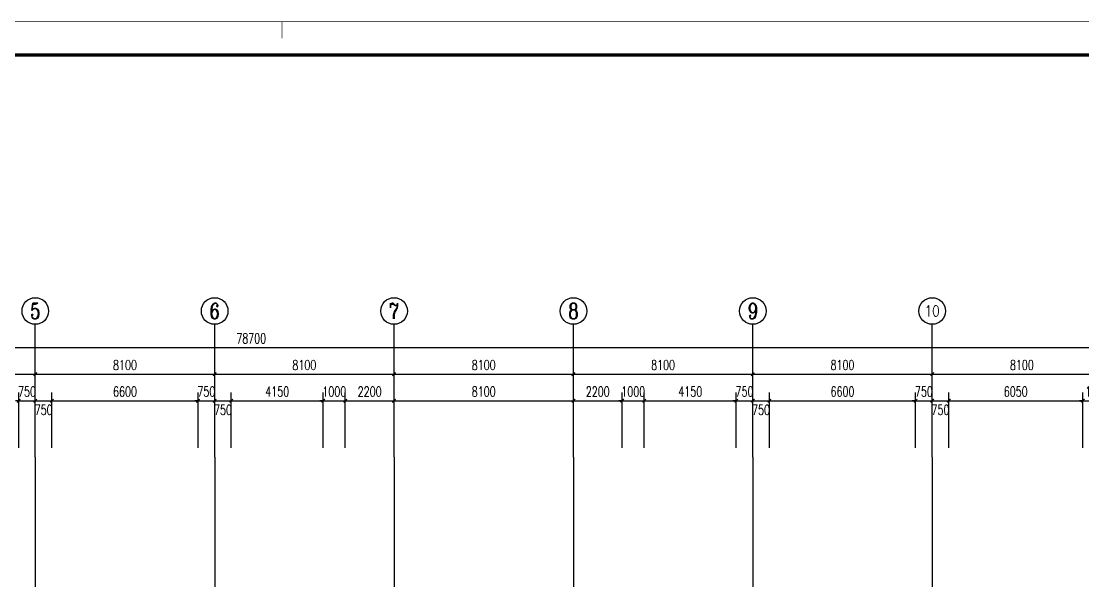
# Model space of a CAD drawing. Extents: x 1738711 to 2346805, y 1189731 to 2516152.
# Drawn here: x 1950257 to 1998192, y 1715674 to 1740928 of the extents above; entities that cross this region are included whole.
import ezdxf
from ezdxf.enums import TextEntityAlignment as Align

# ---------------------------------------------------------------- set-up
doc = ezdxf.new("R2010")
doc.units = 0
doc.header["$LTSCALE"] = 1000
doc.header["$MEASUREMENT"] = 0
for name, color, linetype in [('AXIS', 3, 'Continuous'), ('AXIS_TEXT', 7, 'Continuous'), ('DOTE', 1, 'Continuous'), ('PUB_DIM', 3, 'Continuous'), ('TK', 4, 'Continuous')]:
    doc.layers.add(name, color=color, linetype=linetype)
doc.styles.add('_TCH_AXIS', font='COMPLEX', dxfattribs={"bigfont": 'GBCBIG'})
doc.styles.add('_TCH_DIM_T3', font='SIMPLEX', dxfattribs={"width": 0.705882, "bigfont": 'GBCBIG'})
doc.styles.add('COMPLEX', font='COMPLEX')
doc.styles.add('宋体', font='SIMSUN.TTF', dxfattribs={"width": 0.75})
doc.dimstyles.new('_TCH_ARCH&&150', dxfattribs={"dimtxt": 446.25, "dimasz": 150, "dimexe": 375, "dimexo": 450, "dimgap": 189.375, "dimtad": 1, "dimdec": 0, "dimzin": 0, "dimdsep": 46, "dimtxsty": '_TCH_DIM_T3', "dimblk": 'ARCHTICK', "dimcen": 0.09, "dimclrt": 7, "dimazin": 2, "dimtfac": 1, "dimtdec": 0, "dimtix": 1, "dimtmove": 2, "dimatfit": 3, "dimfxl": 1, "dimtolj": 1, "dimtzin": 0, "dimarcsym": 0})

# ---------------------------------------------------------------- blocks, each defined once
blk = doc.blocks.new('hjashrtahreahe')
at = {"const_width": 25}
blk.add_lwpolyline([(42800, 59400), (42800, 58900)], dxfattribs=at)
at = {"layer": 'TK', "color": 7, "const_width": 25}
blk.add_lwpolyline([(0, 59400), (84100, 59400), (84100, 0), (0, 0)], close=True, dxfattribs=at)
at = {"layer": 'TK', "color": 3, "const_width": 100}
blk.add_lwpolyline([(2500, 1000), (2500, 58400), (83100, 58400), (83100, 1000)], close=True, dxfattribs=at)
at = {"layer": 'TK', "style": '宋体', "width": 0.75}
for tag, height, p in [('项目负责人', 350, (6003, 57089)), ('专业负责人', 350, (6003, 56224)), ('设计人', 350, (6003, 55419)), ('版号1', 250, (77304, 22193)), ('时间1', 250, (82405, 22193)), ('版号2', 250, (77304, 21593)), ('时间2', 250, (82405, 21593)), ('版号3', 250, (77304, 20993)), ('时间3', 250, (82405, 20993)), ('建筑会签', 0.0001, (78978, 2403)), ('电气会签', 0.0001, (82128, 2403)), ('结构会签', 0.0001, (78978, 1803)), ('暖通会签', 0.0001, (82128, 1803)), ('给排水会签', 0.0001, (78978, 1250)), ('智能化会签', 0.0001, (82128, 1250))]:
    blk.add_attdef(tag, text='', height=height, dxfattribs=at).set_placement(p, align=Align.CENTER)
for tag, p in [('合作设计单位', (80816, 48986)), ('版号说明1', (79854, 22318)), ('版号说明2', (79854, 21718)), ('版号说明3', (79854, 21118)), ('浙江绿储科技有限公司', (80545, 16036)), ('百兆瓦级集中式熔盐储能关键', (80545, 14953)), ('设备研发及制造基地项目', (80545, 14603)), ('1#研发楼', (80545, 13636)), ('图名', (80545, 12436)), ('工程编号', (78978, 11461)), ('子项编号', (82128, 11461)), ('建筑', (78978, 10711)), ('图号', (82128, 10711)), ('施工图', (78978, 9961)), ('2023.03', (82128, 9961)), ('审定', (79353, 8461)), ('审核', (79353, 7711)), ('工程负责', (79353, 6961)), ('专业负责', (79353, 6211)), ('设计', (79353, 5461)), ('制图', (79353, 4711)), ('校对', (79353, 3961))]:
    blk.add_attdef(tag, text='', height=250, dxfattribs=at).set_placement(p, align=Align.MIDDLE_CENTER)
blk = doc.blocks.new('_ArchTick')
at = {"color": 0, "linetype": 'ByBlock', "const_width": 0.4}
blk.add_lwpolyline([(-0.5, -0.5), (0.5, 0.5)], dxfattribs=at)
blk = doc.blocks.new('*D2836')
at = {"layer": 'Defpoints', "color": 0, "transparency": 16777216}
for p in [(1950892, 1723799), (1950142, 1721221), (1950892, 1721221)]:
    blk.add_point(p, dxfattribs=at)
at = {"layer": 'PUB_DIM', "color": 0, "lineweight": -2, "transparency": 16777216}
for p, q in [((1950142, 1723799), (1949992, 1723799)), ((1950142, 1721671), (1950142, 1724174)), ((1950142, 1723799), (1950892, 1723799)), ((1950892, 1721671), (1950892, 1724174)), ((1950892, 1723799), (1951042, 1723799))]:
    blk.add_line(p, q, dxfattribs=at)
at = {"layer": 'PUB_DIM', "color": 0, "lineweight": -2, "transparency": 16777216, "xscale": 150, "yscale": 150, "zscale": 150}
blk.add_blockref('_ArchTick', (1950142, 1723799), dxfattribs=at)
at = {"layer": 'PUB_DIM', "color": 0, "lineweight": -2, "transparency": 16777216, "xscale": 150, "yscale": 150, "zscale": 150, "rotation": 180}
blk.add_blockref('_ArchTick', (1950892, 1723799), dxfattribs=at)
at = {"layer": 'PUB_DIM', "color": 7, "transparency": 16777216, "insert": (1950517, 1724212), "char_height": 446.2, "attachment_point": 5, "style": '_TCH_DIM_T3'}
blk.add_mtext('\\A1;750', dxfattribs=at)
blk = doc.blocks.new('*D2837')
at = {"layer": 'Defpoints', "color": 0, "transparency": 16777216}
for p in [(1951642, 1723799), (1950892, 1721221), (1951642, 1721221)]:
    blk.add_point(p, dxfattribs=at)
at = {"layer": 'PUB_DIM', "color": 0, "lineweight": -2, "transparency": 16777216}
for p, q in [((1950892, 1721671), (1950892, 1724174)), ((1950892, 1723799), (1951642, 1723799)), ((1951642, 1721671), (1951642, 1724174))]:
    blk.add_line(p, q, dxfattribs=at)
at = {"layer": 'PUB_DIM', "color": 0, "lineweight": -2, "transparency": 16777216, "xscale": 150, "yscale": 150, "zscale": 150, "rotation": 180}
blk.add_blockref('_ArchTick', (1950892, 1723799), dxfattribs=at)
at = {"layer": 'PUB_DIM', "color": 0, "lineweight": -2, "transparency": 16777216, "xscale": 150, "yscale": 150, "zscale": 150}
blk.add_blockref('_ArchTick', (1951642, 1723799), dxfattribs=at)
at = {"layer": 'PUB_DIM', "color": 7, "transparency": 16777216, "insert": (1951267, 1723387), "char_height": 446.2, "attachment_point": 5, "style": '_TCH_DIM_T3'}
blk.add_mtext('\\A1;750', dxfattribs=at)
blk = doc.blocks.new('*D2838')
at = {"layer": 'Defpoints', "color": 0, "transparency": 16777216}
for p in [(1958242, 1723799), (1951642, 1721221), (1958242, 1721221)]:
    blk.add_point(p, dxfattribs=at)
at = {"layer": 'PUB_DIM', "color": 0, "lineweight": -2, "transparency": 16777216}
for p, q in [((1951642, 1721671), (1951642, 1724174)), ((1951642, 1723799), (1958242, 1723799)), ((1958242, 1721671), (1958242, 1724174))]:
    blk.add_line(p, q, dxfattribs=at)
at = {"layer": 'PUB_DIM', "color": 0, "lineweight": -2, "transparency": 16777216, "xscale": 150, "yscale": 150, "zscale": 150, "rotation": 180}
blk.add_blockref('_ArchTick', (1951642, 1723799), dxfattribs=at)
at = {"layer": 'PUB_DIM', "color": 0, "lineweight": -2, "transparency": 16777216, "xscale": 150, "yscale": 150, "zscale": 150}
blk.add_blockref('_ArchTick', (1958242, 1723799), dxfattribs=at)
at = {"layer": 'PUB_DIM', "color": 7, "transparency": 16777216, "insert": (1954942, 1724212), "char_height": 446.2, "attachment_point": 5, "style": '_TCH_DIM_T3'}
blk.add_mtext('\\A1;6600', dxfattribs=at)
blk = doc.blocks.new('*D2839')
at = {"layer": 'Defpoints', "color": 0, "transparency": 16777216}
for p in [(1958992, 1723799), (1958242, 1721221), (1958992, 1721221)]:
    blk.add_point(p, dxfattribs=at)
at = {"layer": 'PUB_DIM', "color": 0, "lineweight": -2, "transparency": 16777216}
for p, q in [((1958242, 1723799), (1958092, 1723799)), ((1958242, 1721671), (1958242, 1724174)), ((1958242, 1723799), (1958992, 1723799)), ((1958992, 1721671), (1958992, 1724174)), ((1958992, 1723799), (1959142, 1723799))]:
    blk.add_line(p, q, dxfattribs=at)
at = {"layer": 'PUB_DIM', "color": 0, "lineweight": -2, "transparency": 16777216, "xscale": 150, "yscale": 150, "zscale": 150}
blk.add_blockref('_ArchTick', (1958242, 1723799), dxfattribs=at)
at = {"layer": 'PUB_DIM', "color": 0, "lineweight": -2, "transparency": 16777216, "xscale": 150, "yscale": 150, "zscale": 150, "rotation": 180}
blk.add_blockref('_ArchTick', (1958992, 1723799), dxfattribs=at)
at = {"layer": 'PUB_DIM', "color": 7, "transparency": 16777216, "insert": (1958617, 1724212), "char_height": 446.2, "attachment_point": 5, "style": '_TCH_DIM_T3'}
blk.add_mtext('\\A1;750', dxfattribs=at)
blk = doc.blocks.new('*D2840')
at = {"layer": 'Defpoints', "color": 0, "transparency": 16777216}
for p in [(1959742, 1723799), (1958992, 1721221), (1959742, 1721221)]:
    blk.add_point(p, dxfattribs=at)
at = {"layer": 'PUB_DIM', "color": 0, "lineweight": -2, "transparency": 16777216}
for p, q in [((1958992, 1721671), (1958992, 1724174)), ((1958992, 1723799), (1959742, 1723799)), ((1959742, 1721671), (1959742, 1724174))]:
    blk.add_line(p, q, dxfattribs=at)
at = {"layer": 'PUB_DIM', "color": 0, "lineweight": -2, "transparency": 16777216, "xscale": 150, "yscale": 150, "zscale": 150, "rotation": 180}
blk.add_blockref('_ArchTick', (1958992, 1723799), dxfattribs=at)
at = {"layer": 'PUB_DIM', "color": 0, "lineweight": -2, "transparency": 16777216, "xscale": 150, "yscale": 150, "zscale": 150}
blk.add_blockref('_ArchTick', (1959742, 1723799), dxfattribs=at)
at = {"layer": 'PUB_DIM', "color": 7, "transparency": 16777216, "insert": (1959367, 1723387), "char_height": 446.2, "attachment_point": 5, "style": '_TCH_DIM_T3'}
blk.add_mtext('\\A1;750', dxfattribs=at)
blk = doc.blocks.new('*D2841')
at = {"layer": 'Defpoints', "color": 0, "transparency": 16777216}
for p in [(1963892, 1723799), (1959742, 1721221), (1963892, 1721221)]:
    blk.add_point(p, dxfattribs=at)
at = {"layer": 'PUB_DIM', "color": 0, "lineweight": -2, "transparency": 16777216}
for p, q in [((1959742, 1721671), (1959742, 1724174)), ((1959742, 1723799), (1963892, 1723799)), ((1963892, 1721671), (1963892, 1724174))]:
    blk.add_line(p, q, dxfattribs=at)
at = {"layer": 'PUB_DIM', "color": 0, "lineweight": -2, "transparency": 16777216, "xscale": 150, "yscale": 150, "zscale": 150, "rotation": 180}
blk.add_blockref('_ArchTick', (1959742, 1723799), dxfattribs=at)
at = {"layer": 'PUB_DIM', "color": 0, "lineweight": -2, "transparency": 16777216, "xscale": 150, "yscale": 150, "zscale": 150}
blk.add_blockref('_ArchTick', (1963892, 1723799), dxfattribs=at)
at = {"layer": 'PUB_DIM', "color": 7, "transparency": 16777216, "insert": (1961817, 1724212), "char_height": 446.2, "attachment_point": 5, "style": '_TCH_DIM_T3'}
blk.add_mtext('\\A1;4150', dxfattribs=at)
blk = doc.blocks.new('*D2842')
at = {"layer": 'Defpoints', "color": 0, "transparency": 16777216}
for p in [(1964892, 1723799), (1963892, 1721221), (1964892, 1721221)]:
    blk.add_point(p, dxfattribs=at)
at = {"layer": 'PUB_DIM', "color": 0, "lineweight": -2, "transparency": 16777216}
for p, q in [((1963892, 1723799), (1963742, 1723799)), ((1963892, 1721671), (1963892, 1724174)), ((1963892, 1723799), (1964892, 1723799)), ((1964892, 1721671), (1964892, 1724174)), ((1964892, 1723799), (1965042, 1723799))]:
    blk.add_line(p, q, dxfattribs=at)
at = {"layer": 'PUB_DIM', "color": 0, "lineweight": -2, "transparency": 16777216, "xscale": 150, "yscale": 150, "zscale": 150}
blk.add_blockref('_ArchTick', (1963892, 1723799), dxfattribs=at)
at = {"layer": 'PUB_DIM', "color": 0, "lineweight": -2, "transparency": 16777216, "xscale": 150, "yscale": 150, "zscale": 150, "rotation": 180}
blk.add_blockref('_ArchTick', (1964892, 1723799), dxfattribs=at)
at = {"layer": 'PUB_DIM', "color": 7, "transparency": 16777216, "insert": (1964392, 1724212), "char_height": 446.2, "attachment_point": 5, "style": '_TCH_DIM_T3'}
blk.add_mtext('\\A1;1000', dxfattribs=at)
blk = doc.blocks.new('*D2843')
at = {"layer": 'Defpoints', "color": 0, "transparency": 16777216}
for p in [(1967092, 1723799), (1964892, 1721221), (1967092, 1721221)]:
    blk.add_point(p, dxfattribs=at)
at = {"layer": 'PUB_DIM', "color": 0, "lineweight": -2, "transparency": 16777216}
for p, q in [((1964892, 1721671), (1964892, 1724174)), ((1964892, 1723799), (1967092, 1723799)), ((1967092, 1721671), (1967092, 1724174))]:
    blk.add_line(p, q, dxfattribs=at)
at = {"layer": 'PUB_DIM', "color": 0, "lineweight": -2, "transparency": 16777216, "xscale": 150, "yscale": 150, "zscale": 150, "rotation": 180}
blk.add_blockref('_ArchTick', (1964892, 1723799), dxfattribs=at)
at = {"layer": 'PUB_DIM', "color": 0, "lineweight": -2, "transparency": 16777216, "xscale": 150, "yscale": 150, "zscale": 150}
blk.add_blockref('_ArchTick', (1967092, 1723799), dxfattribs=at)
at = {"layer": 'PUB_DIM', "color": 7, "transparency": 16777216, "insert": (1965992, 1724212), "char_height": 446.2, "attachment_point": 5, "style": '_TCH_DIM_T3'}
blk.add_mtext('\\A1;2200', dxfattribs=at)
blk = doc.blocks.new('*D2844')
at = {"layer": 'Defpoints', "color": 0, "transparency": 16777216}
for p in [(1975192, 1723799), (1967092, 1721221), (1975192, 1721221)]:
    blk.add_point(p, dxfattribs=at)
at = {"layer": 'PUB_DIM', "color": 0, "lineweight": -2, "transparency": 16777216}
for p, q in [((1967092, 1721671), (1967092, 1724174)), ((1967092, 1723799), (1975192, 1723799)), ((1975192, 1721671), (1975192, 1724174))]:
    blk.add_line(p, q, dxfattribs=at)
at = {"layer": 'PUB_DIM', "color": 0, "lineweight": -2, "transparency": 16777216, "xscale": 150, "yscale": 150, "zscale": 150, "rotation": 180}
blk.add_blockref('_ArchTick', (1967092, 1723799), dxfattribs=at)
at = {"layer": 'PUB_DIM', "color": 0, "lineweight": -2, "transparency": 16777216, "xscale": 150, "yscale": 150, "zscale": 150}
blk.add_blockref('_ArchTick', (1975192, 1723799), dxfattribs=at)
at = {"layer": 'PUB_DIM', "color": 7, "transparency": 16777216, "insert": (1971142, 1724212), "char_height": 446.2, "attachment_point": 5, "style": '_TCH_DIM_T3'}
blk.add_mtext('\\A1;8100', dxfattribs=at)
blk = doc.blocks.new('*D2845')
at = {"layer": 'Defpoints', "color": 0, "transparency": 16777216}
for p in [(1977392, 1723799), (1975192, 1721221), (1977392, 1721221)]:
    blk.add_point(p, dxfattribs=at)
at = {"layer": 'PUB_DIM', "color": 0, "lineweight": -2, "transparency": 16777216}
for p, q in [((1975192, 1721671), (1975192, 1724174)), ((1975192, 1723799), (1977392, 1723799)), ((1977392, 1721671), (1977392, 1724174))]:
    blk.add_line(p, q, dxfattribs=at)
at = {"layer": 'PUB_DIM', "color": 0, "lineweight": -2, "transparency": 16777216, "xscale": 150, "yscale": 150, "zscale": 150, "rotation": 180}
blk.add_blockref('_ArchTick', (1975192, 1723799), dxfattribs=at)
at = {"layer": 'PUB_DIM', "color": 0, "lineweight": -2, "transparency": 16777216, "xscale": 150, "yscale": 150, "zscale": 150}
blk.add_blockref('_ArchTick', (1977392, 1723799), dxfattribs=at)
at = {"layer": 'PUB_DIM', "color": 7, "transparency": 16777216, "insert": (1976292, 1724212), "char_height": 446.2, "attachment_point": 5, "style": '_TCH_DIM_T3'}
blk.add_mtext('\\A1;2200', dxfattribs=at)
blk = doc.blocks.new('*D2846')
at = {"layer": 'Defpoints', "color": 0, "transparency": 16777216}
for p in [(1978392, 1723799), (1977392, 1721221), (1978392, 1721221)]:
    blk.add_point(p, dxfattribs=at)
at = {"layer": 'PUB_DIM', "color": 0, "lineweight": -2, "transparency": 16777216}
for p, q in [((1977392, 1723799), (1977242, 1723799)), ((1977392, 1721671), (1977392, 1724174)), ((1977392, 1723799), (1978392, 1723799)), ((1978392, 1721671), (1978392, 1724174)), ((1978392, 1723799), (1978542, 1723799))]:
    blk.add_line(p, q, dxfattribs=at)
at = {"layer": 'PUB_DIM', "color": 0, "lineweight": -2, "transparency": 16777216, "xscale": 150, "yscale": 150, "zscale": 150}
blk.add_blockref('_ArchTick', (1977392, 1723799), dxfattribs=at)
at = {"layer": 'PUB_DIM', "color": 0, "lineweight": -2, "transparency": 16777216, "xscale": 150, "yscale": 150, "zscale": 150, "rotation": 180}
blk.add_blockref('_ArchTick', (1978392, 1723799), dxfattribs=at)
at = {"layer": 'PUB_DIM', "color": 7, "transparency": 16777216, "insert": (1977892, 1724212), "char_height": 446.2, "attachment_point": 5, "style": '_TCH_DIM_T3'}
blk.add_mtext('\\A1;1000', dxfattribs=at)
blk = doc.blocks.new('*D2847')
at = {"layer": 'Defpoints', "color": 0, "transparency": 16777216}
for p in [(1982542, 1723799), (1978392, 1721221), (1982542, 1721221)]:
    blk.add_point(p, dxfattribs=at)
at = {"layer": 'PUB_DIM', "color": 0, "lineweight": -2, "transparency": 16777216}
for p, q in [((1978392, 1721671), (1978392, 1724174)), ((1978392, 1723799), (1982542, 1723799)), ((1982542, 1721671), (1982542, 1724174))]:
    blk.add_line(p, q, dxfattribs=at)
at = {"layer": 'PUB_DIM', "color": 0, "lineweight": -2, "transparency": 16777216, "xscale": 150, "yscale": 150, "zscale": 150, "rotation": 180}
blk.add_blockref('_ArchTick', (1978392, 1723799), dxfattribs=at)
at = {"layer": 'PUB_DIM', "color": 0, "lineweight": -2, "transparency": 16777216, "xscale": 150, "yscale": 150, "zscale": 150}
blk.add_blockref('_ArchTick', (1982542, 1723799), dxfattribs=at)
at = {"layer": 'PUB_DIM', "color": 7, "transparency": 16777216, "insert": (1980467, 1724212), "char_height": 446.2, "attachment_point": 5, "style": '_TCH_DIM_T3'}
blk.add_mtext('\\A1;4150', dxfattribs=at)
blk = doc.blocks.new('*D2848')
at = {"layer": 'Defpoints', "color": 0, "transparency": 16777216}
for p in [(1983292, 1723799), (1982542, 1721221), (1983292, 1721221)]:
    blk.add_point(p, dxfattribs=at)
at = {"layer": 'PUB_DIM', "color": 0, "lineweight": -2, "transparency": 16777216}
for p, q in [((1982542, 1723799), (1982392, 1723799)), ((1982542, 1721671), (1982542, 1724174)), ((1982542, 1723799), (1983292, 1723799)), ((1983292, 1721671), (1983292, 1724174)), ((1983292, 1723799), (1983442, 1723799))]:
    blk.add_line(p, q, dxfattribs=at)
at = {"layer": 'PUB_DIM', "color": 0, "lineweight": -2, "transparency": 16777216, "xscale": 150, "yscale": 150, "zscale": 150}
blk.add_blockref('_ArchTick', (1982542, 1723799), dxfattribs=at)
at = {"layer": 'PUB_DIM', "color": 0, "lineweight": -2, "transparency": 16777216, "xscale": 150, "yscale": 150, "zscale": 150, "rotation": 180}
blk.add_blockref('_ArchTick', (1983292, 1723799), dxfattribs=at)
at = {"layer": 'PUB_DIM', "color": 7, "transparency": 16777216, "insert": (1982917, 1724212), "char_height": 446.2, "attachment_point": 5, "style": '_TCH_DIM_T3'}
blk.add_mtext('\\A1;750', dxfattribs=at)
blk = doc.blocks.new('*D2849')
at = {"layer": 'Defpoints', "color": 0, "transparency": 16777216}
for p in [(1984042, 1723799), (1983292, 1721221), (1984042, 1721221)]:
    blk.add_point(p, dxfattribs=at)
at = {"layer": 'PUB_DIM', "color": 0, "lineweight": -2, "transparency": 16777216}
for p, q in [((1983292, 1721671), (1983292, 1724174)), ((1983292, 1723799), (1984042, 1723799)), ((1984042, 1721671), (1984042, 1724174))]:
    blk.add_line(p, q, dxfattribs=at)
at = {"layer": 'PUB_DIM', "color": 0, "lineweight": -2, "transparency": 16777216, "xscale": 150, "yscale": 150, "zscale": 150, "rotation": 180}
blk.add_blockref('_ArchTick', (1983292, 1723799), dxfattribs=at)
at = {"layer": 'PUB_DIM', "color": 0, "lineweight": -2, "transparency": 16777216, "xscale": 150, "yscale": 150, "zscale": 150}
blk.add_blockref('_ArchTick', (1984042, 1723799), dxfattribs=at)
at = {"layer": 'PUB_DIM', "color": 7, "transparency": 16777216, "insert": (1983667, 1723387), "char_height": 446.2, "attachment_point": 5, "style": '_TCH_DIM_T3'}
blk.add_mtext('\\A1;750', dxfattribs=at)
blk = doc.blocks.new('*D2850')
at = {"layer": 'Defpoints', "color": 0, "transparency": 16777216}
for p in [(1990642, 1723799), (1984042, 1721221), (1990642, 1721221)]:
    blk.add_point(p, dxfattribs=at)
at = {"layer": 'PUB_DIM', "color": 0, "lineweight": -2, "transparency": 16777216}
for p, q in [((1984042, 1721671), (1984042, 1724174)), ((1984042, 1723799), (1990642, 1723799)), ((1990642, 1721671), (1990642, 1724174))]:
    blk.add_line(p, q, dxfattribs=at)
at = {"layer": 'PUB_DIM', "color": 0, "lineweight": -2, "transparency": 16777216, "xscale": 150, "yscale": 150, "zscale": 150, "rotation": 180}
blk.add_blockref('_ArchTick', (1984042, 1723799), dxfattribs=at)
at = {"layer": 'PUB_DIM', "color": 0, "lineweight": -2, "transparency": 16777216, "xscale": 150, "yscale": 150, "zscale": 150}
blk.add_blockref('_ArchTick', (1990642, 1723799), dxfattribs=at)
at = {"layer": 'PUB_DIM', "color": 7, "transparency": 16777216, "insert": (1987342, 1724212), "char_height": 446.2, "attachment_point": 5, "style": '_TCH_DIM_T3'}
blk.add_mtext('\\A1;6600', dxfattribs=at)
blk = doc.blocks.new('*D2851')
at = {"layer": 'Defpoints', "color": 0, "transparency": 16777216}
for p in [(1991392, 1723799), (1990642, 1721221), (1991392, 1721221)]:
    blk.add_point(p, dxfattribs=at)
at = {"layer": 'PUB_DIM', "color": 0, "lineweight": -2, "transparency": 16777216}
for p, q in [((1990642, 1723799), (1990492, 1723799)), ((1990642, 1721671), (1990642, 1724174)), ((1990642, 1723799), (1991392, 1723799)), ((1991392, 1721671), (1991392, 1724174)), ((1991392, 1723799), (1991542, 1723799))]:
    blk.add_line(p, q, dxfattribs=at)
at = {"layer": 'PUB_DIM', "color": 0, "lineweight": -2, "transparency": 16777216, "xscale": 150, "yscale": 150, "zscale": 150}
blk.add_blockref('_ArchTick', (1990642, 1723799), dxfattribs=at)
at = {"layer": 'PUB_DIM', "color": 0, "lineweight": -2, "transparency": 16777216, "xscale": 150, "yscale": 150, "zscale": 150, "rotation": 180}
blk.add_blockref('_ArchTick', (1991392, 1723799), dxfattribs=at)
at = {"layer": 'PUB_DIM', "color": 7, "transparency": 16777216, "insert": (1991017, 1724212), "char_height": 446.2, "attachment_point": 5, "style": '_TCH_DIM_T3'}
blk.add_mtext('\\A1;750', dxfattribs=at)
blk = doc.blocks.new('*D2852')
at = {"layer": 'Defpoints', "color": 0, "transparency": 16777216}
for p in [(1992142, 1723799), (1991392, 1721221), (1992142, 1721221)]:
    blk.add_point(p, dxfattribs=at)
at = {"layer": 'PUB_DIM', "color": 0, "lineweight": -2, "transparency": 16777216}
for p, q in [((1991392, 1721671), (1991392, 1724174)), ((1991392, 1723799), (1992142, 1723799)), ((1992142, 1721671), (1992142, 1724174))]:
    blk.add_line(p, q, dxfattribs=at)
at = {"layer": 'PUB_DIM', "color": 0, "lineweight": -2, "transparency": 16777216, "xscale": 150, "yscale": 150, "zscale": 150, "rotation": 180}
blk.add_blockref('_ArchTick', (1991392, 1723799), dxfattribs=at)
at = {"layer": 'PUB_DIM', "color": 0, "lineweight": -2, "transparency": 16777216, "xscale": 150, "yscale": 150, "zscale": 150}
blk.add_blockref('_ArchTick', (1992142, 1723799), dxfattribs=at)
at = {"layer": 'PUB_DIM', "color": 7, "transparency": 16777216, "insert": (1991767, 1723387), "char_height": 446.2, "attachment_point": 5, "style": '_TCH_DIM_T3'}
blk.add_mtext('\\A1;750', dxfattribs=at)
blk = doc.blocks.new('*D2853')
at = {"layer": 'Defpoints', "color": 0, "transparency": 16777216}
for p in [(1998192, 1723799), (1992142, 1721221), (1998192, 1721221)]:
    blk.add_point(p, dxfattribs=at)
at = {"layer": 'PUB_DIM', "color": 0, "lineweight": -2, "transparency": 16777216}
for p, q in [((1992142, 1721671), (1992142, 1724174)), ((1992142, 1723799), (1998192, 1723799)), ((1998192, 1721671), (1998192, 1724174))]:
    blk.add_line(p, q, dxfattribs=at)
at = {"layer": 'PUB_DIM', "color": 0, "lineweight": -2, "transparency": 16777216, "xscale": 150, "yscale": 150, "zscale": 150, "rotation": 180}
blk.add_blockref('_ArchTick', (1992142, 1723799), dxfattribs=at)
at = {"layer": 'PUB_DIM', "color": 0, "lineweight": -2, "transparency": 16777216, "xscale": 150, "yscale": 150, "zscale": 150}
blk.add_blockref('_ArchTick', (1998192, 1723799), dxfattribs=at)
at = {"layer": 'PUB_DIM', "color": 7, "transparency": 16777216, "insert": (1995167, 1724212), "char_height": 446.2, "attachment_point": 5, "style": '_TCH_DIM_T3'}
blk.add_mtext('\\A1;6050', dxfattribs=at)
blk = doc.blocks.new('*D2854')
at = {"layer": 'Defpoints', "color": 0, "transparency": 16777216}
for p in [(1999492, 1723799), (1998192, 1721221), (1999492, 1721221)]:
    blk.add_point(p, dxfattribs=at)
at = {"layer": 'PUB_DIM', "color": 0, "lineweight": -2, "transparency": 16777216}
for p, q in [((1998192, 1723799), (1998042, 1723799)), ((1998192, 1721671), (1998192, 1724174)), ((1998192, 1723799), (1999492, 1723799)), ((1999492, 1721671), (1999492, 1724174)), ((1999492, 1723799), (1999642, 1723799))]:
    blk.add_line(p, q, dxfattribs=at)
at = {"layer": 'PUB_DIM', "color": 0, "lineweight": -2, "transparency": 16777216, "xscale": 150, "yscale": 150, "zscale": 150}
blk.add_blockref('_ArchTick', (1998192, 1723799), dxfattribs=at)
at = {"layer": 'PUB_DIM', "color": 0, "lineweight": -2, "transparency": 16777216, "xscale": 150, "yscale": 150, "zscale": 150, "rotation": 180}
blk.add_blockref('_ArchTick', (1999492, 1723799), dxfattribs=at)
at = {"layer": 'PUB_DIM', "color": 7, "transparency": 16777216, "insert": (1998842, 1724212), "char_height": 446.2, "attachment_point": 5, "style": '_TCH_DIM_T3'}
blk.add_mtext('\\A1;1300', dxfattribs=at)
blk = doc.blocks.new('*D2906')
at = {"layer": 'AXIS', "color": 0, "lineweight": -2, "transparency": 16777216}
for p, q in [((1942792, 1721699), (1942792, 1725374)), ((1950892, 1721699), (1950892, 1725374)), ((1942792, 1724999), (1950892, 1724999))]:
    blk.add_line(p, q, dxfattribs=at)
at = {"layer": 'Defpoints', "color": 0, "transparency": 16777216}
for p in [(1950892, 1724999), (1942792, 1721249), (1950892, 1721249)]:
    blk.add_point(p, dxfattribs=at)
at = {"layer": 'AXIS', "color": 0, "lineweight": -2, "transparency": 16777216, "xscale": 150, "yscale": 150, "zscale": 150, "rotation": 180}
blk.add_blockref('_ArchTick', (1942792, 1724999), dxfattribs=at)
at = {"layer": 'AXIS', "color": 0, "lineweight": -2, "transparency": 16777216, "xscale": 150, "yscale": 150, "zscale": 150}
blk.add_blockref('_ArchTick', (1950892, 1724999), dxfattribs=at)
at = {"layer": 'AXIS', "color": 7, "transparency": 16777216, "insert": (1946842, 1725412), "char_height": 446.2, "attachment_point": 5, "style": '_TCH_DIM_T3'}
blk.add_mtext('\\A1;8100', dxfattribs=at)
blk = doc.blocks.new('*D2907')
at = {"layer": 'AXIS', "color": 0, "lineweight": -2, "transparency": 16777216}
for p, q in [((1950892, 1721699), (1950892, 1725374)), ((1958992, 1721699), (1958992, 1725374)), ((1950892, 1724999), (1958992, 1724999))]:
    blk.add_line(p, q, dxfattribs=at)
at = {"layer": 'Defpoints', "color": 0, "transparency": 16777216}
for p in [(1958992, 1724999), (1950892, 1721249), (1958992, 1721249)]:
    blk.add_point(p, dxfattribs=at)
at = {"layer": 'AXIS', "color": 0, "lineweight": -2, "transparency": 16777216, "xscale": 150, "yscale": 150, "zscale": 150, "rotation": 180}
blk.add_blockref('_ArchTick', (1950892, 1724999), dxfattribs=at)
at = {"layer": 'AXIS', "color": 0, "lineweight": -2, "transparency": 16777216, "xscale": 150, "yscale": 150, "zscale": 150}
blk.add_blockref('_ArchTick', (1958992, 1724999), dxfattribs=at)
at = {"layer": 'AXIS', "color": 7, "transparency": 16777216, "insert": (1954942, 1725412), "char_height": 446.2, "attachment_point": 5, "style": '_TCH_DIM_T3'}
blk.add_mtext('\\A1;8100', dxfattribs=at)
blk = doc.blocks.new('*D2908')
at = {"layer": 'AXIS', "color": 0, "lineweight": -2, "transparency": 16777216}
for p, q in [((1958992, 1721699), (1958992, 1725374)), ((1967092, 1721699), (1967092, 1725374)), ((1958992, 1724999), (1967092, 1724999))]:
    blk.add_line(p, q, dxfattribs=at)
at = {"layer": 'Defpoints', "color": 0, "transparency": 16777216}
for p in [(1967092, 1724999), (1958992, 1721249), (1967092, 1721249)]:
    blk.add_point(p, dxfattribs=at)
at = {"layer": 'AXIS', "color": 0, "lineweight": -2, "transparency": 16777216, "xscale": 150, "yscale": 150, "zscale": 150, "rotation": 180}
blk.add_blockref('_ArchTick', (1958992, 1724999), dxfattribs=at)
at = {"layer": 'AXIS', "color": 0, "lineweight": -2, "transparency": 16777216, "xscale": 150, "yscale": 150, "zscale": 150}
blk.add_blockref('_ArchTick', (1967092, 1724999), dxfattribs=at)
at = {"layer": 'AXIS', "color": 7, "transparency": 16777216, "insert": (1963042, 1725412), "char_height": 446.2, "attachment_point": 5, "style": '_TCH_DIM_T3'}
blk.add_mtext('\\A1;8100', dxfattribs=at)
blk = doc.blocks.new('*D2909')
at = {"layer": 'AXIS', "color": 0, "lineweight": -2, "transparency": 16777216}
for p, q in [((1967092, 1721699), (1967092, 1725374)), ((1975192, 1721699), (1975192, 1725374)), ((1967092, 1724999), (1975192, 1724999))]:
    blk.add_line(p, q, dxfattribs=at)
at = {"layer": 'Defpoints', "color": 0, "transparency": 16777216}
for p in [(1975192, 1724999), (1967092, 1721249), (1975192, 1721249)]:
    blk.add_point(p, dxfattribs=at)
at = {"layer": 'AXIS', "color": 0, "lineweight": -2, "transparency": 16777216, "xscale": 150, "yscale": 150, "zscale": 150, "rotation": 180}
blk.add_blockref('_ArchTick', (1967092, 1724999), dxfattribs=at)
at = {"layer": 'AXIS', "color": 0, "lineweight": -2, "transparency": 16777216, "xscale": 150, "yscale": 150, "zscale": 150}
blk.add_blockref('_ArchTick', (1975192, 1724999), dxfattribs=at)
at = {"layer": 'AXIS', "color": 7, "transparency": 16777216, "insert": (1971142, 1725412), "char_height": 446.2, "attachment_point": 5, "style": '_TCH_DIM_T3'}
blk.add_mtext('\\A1;8100', dxfattribs=at)
blk = doc.blocks.new('*D2910')
at = {"layer": 'AXIS', "color": 0, "lineweight": -2, "transparency": 16777216}
for p, q in [((1975192, 1721699), (1975192, 1725374)), ((1983292, 1721699), (1983292, 1725374)), ((1975192, 1724999), (1983292, 1724999))]:
    blk.add_line(p, q, dxfattribs=at)
at = {"layer": 'Defpoints', "color": 0, "transparency": 16777216}
for p in [(1983292, 1724999), (1975192, 1721249), (1983292, 1721249)]:
    blk.add_point(p, dxfattribs=at)
at = {"layer": 'AXIS', "color": 0, "lineweight": -2, "transparency": 16777216, "xscale": 150, "yscale": 150, "zscale": 150, "rotation": 180}
blk.add_blockref('_ArchTick', (1975192, 1724999), dxfattribs=at)
at = {"layer": 'AXIS', "color": 0, "lineweight": -2, "transparency": 16777216, "xscale": 150, "yscale": 150, "zscale": 150}
blk.add_blockref('_ArchTick', (1983292, 1724999), dxfattribs=at)
at = {"layer": 'AXIS', "color": 7, "transparency": 16777216, "insert": (1979242, 1725412), "char_height": 446.2, "attachment_point": 5, "style": '_TCH_DIM_T3'}
blk.add_mtext('\\A1;8100', dxfattribs=at)
blk = doc.blocks.new('*D2911')
at = {"layer": 'AXIS', "color": 0, "lineweight": -2, "transparency": 16777216}
for p, q in [((1983292, 1721699), (1983292, 1725374)), ((1991392, 1721699), (1991392, 1725374)), ((1983292, 1724999), (1991392, 1724999))]:
    blk.add_line(p, q, dxfattribs=at)
at = {"layer": 'Defpoints', "color": 0, "transparency": 16777216}
for p in [(1991392, 1724999), (1983292, 1721249), (1991392, 1721249)]:
    blk.add_point(p, dxfattribs=at)
at = {"layer": 'AXIS', "color": 0, "lineweight": -2, "transparency": 16777216, "xscale": 150, "yscale": 150, "zscale": 150, "rotation": 180}
blk.add_blockref('_ArchTick', (1983292, 1724999), dxfattribs=at)
at = {"layer": 'AXIS', "color": 0, "lineweight": -2, "transparency": 16777216, "xscale": 150, "yscale": 150, "zscale": 150}
blk.add_blockref('_ArchTick', (1991392, 1724999), dxfattribs=at)
at = {"layer": 'AXIS', "color": 7, "transparency": 16777216, "insert": (1987342, 1725412), "char_height": 446.2, "attachment_point": 5, "style": '_TCH_DIM_T3'}
blk.add_mtext('\\A1;8100', dxfattribs=at)
blk = doc.blocks.new('*D2912')
at = {"layer": 'AXIS', "color": 0, "lineweight": -2, "transparency": 16777216}
for p, q in [((1991392, 1721699), (1991392, 1725374)), ((1999492, 1721699), (1999492, 1725374)), ((1991392, 1724999), (1999492, 1724999))]:
    blk.add_line(p, q, dxfattribs=at)
at = {"layer": 'Defpoints', "color": 0, "transparency": 16777216}
for p in [(1999492, 1724999), (1991392, 1721249), (1999492, 1721249)]:
    blk.add_point(p, dxfattribs=at)
at = {"layer": 'AXIS', "color": 0, "lineweight": -2, "transparency": 16777216, "xscale": 150, "yscale": 150, "zscale": 150, "rotation": 180}
blk.add_blockref('_ArchTick', (1991392, 1724999), dxfattribs=at)
at = {"layer": 'AXIS', "color": 0, "lineweight": -2, "transparency": 16777216, "xscale": 150, "yscale": 150, "zscale": 150}
blk.add_blockref('_ArchTick', (1999492, 1724999), dxfattribs=at)
at = {"layer": 'AXIS', "color": 7, "transparency": 16777216, "insert": (1995442, 1725412), "char_height": 446.2, "attachment_point": 5, "style": '_TCH_DIM_T3'}
blk.add_mtext('\\A1;8100', dxfattribs=at)
blk = doc.blocks.new('*D2913')
at = {"layer": 'AXIS', "color": 0, "lineweight": -2, "transparency": 16777216}
for p, q in [((1921292, 1721671), (1921292, 1726574)), ((1921292, 1726199), (1999992, 1726199)), ((1999992, 1721671), (1999992, 1726574))]:
    blk.add_line(p, q, dxfattribs=at)
at = {"layer": 'Defpoints', "color": 0, "transparency": 16777216}
for p in [(1999992, 1726199), (1921292, 1721221), (1999992, 1721221)]:
    blk.add_point(p, dxfattribs=at)
at = {"layer": 'AXIS', "color": 0, "lineweight": -2, "transparency": 16777216, "xscale": 150, "yscale": 150, "zscale": 150, "rotation": 180}
blk.add_blockref('_ArchTick', (1921292, 1726199), dxfattribs=at)
at = {"layer": 'AXIS', "color": 0, "lineweight": -2, "transparency": 16777216, "xscale": 150, "yscale": 150, "zscale": 150}
blk.add_blockref('_ArchTick', (1999992, 1726199), dxfattribs=at)
at = {"layer": 'AXIS', "color": 7, "transparency": 16777216, "insert": (1960642, 1726612), "char_height": 446.2, "attachment_point": 5, "style": '_TCH_DIM_T3'}
blk.add_mtext('\\A1;78700', dxfattribs=at)
blk = doc.blocks.new('_AXISO')
blk.add_circle((0, 0), 0.5)
at = {"layer": 'AXIS_TEXT', "style": 'COMPLEX', "width": 1.041667}
blk.add_attdef('A', text='', height=0.56, dxfattribs=at).set_placement((-0.25, -0.28), (0.25, -0.28), align=Align.FIT)

msp = doc.modelspace()

# ---------------------------------------------------------------- linework, layer by layer
at = {"layer": 'AXIS'}
for p, q in [((1950891.9, 1721249.3), (1950891.9, 1727249.3)), ((1958991.9, 1721249.3), (1958991.9, 1727249.3)), ((1967091.9, 1721249.3), (1967091.9, 1727249.3)), ((1975191.9, 1721249.3), (1975191.9, 1727249.3)), ((1983291.9, 1721249.3), (1983291.9, 1727249.3)), ((1991391.9, 1721249.3), (1991391.9, 1727249.3))]:
    msp.add_line(p, q, dxfattribs=at)
at = {"layer": 'DOTE'}
for p, q in [((1950891.9, 1721249.3), (1950891.9, 1683625.4)), ((1958991.9, 1721249.3), (1958991.9, 1683625.4)), ((1967091.9, 1721249.3), (1967091.9, 1683625.4)), ((1975191.9, 1721249.3), (1975191.9, 1683625.4)), ((1983291.9, 1721249.3), (1983291.9, 1683625.4)), ((1991391.9, 1721249.3), (1991391.9, 1683625.4))]:
    msp.add_line(p, q, dxfattribs=at)

# ---------------------------------------------------------------- block references
at = {"xscale": 1.5, "yscale": 1.5, "zscale": 1.5}
msp.add_blockref('hjashrtahreahe', (1897833.1, 1651809.1), dxfattribs=at)
at = {"layer": 'AXIS'}
ref = msp.add_blockref('_AXISO', (1950891.9, 1727849.3), dxfattribs=dict(at, xscale=1200, yscale=1200, zscale=1200))
ref.add_attrib('A', '5', dxfattribs={"layer": 'AXIS_TEXT', "ltscale": 0.5, "height": 698.9, "style": '_TCH_AXIS'}).set_placement((1950658.9, 1727499.9), (1951124.9, 1727499.9), align=Align.FIT)
ref = msp.add_blockref('_AXISO', (1958991.9, 1727849.3), dxfattribs=dict(at, xscale=1200, yscale=1200, zscale=1200))
ref.add_attrib('A', '6', dxfattribs={"layer": 'AXIS_TEXT', "ltscale": 0.5, "height": 698.9, "style": '_TCH_AXIS'}).set_placement((1958758.9, 1727499.9), (1959224.9, 1727499.9), align=Align.FIT)
ref = msp.add_blockref('_AXISO', (1967091.9, 1727849.3), dxfattribs=dict(at, xscale=1200, yscale=1200, zscale=1200))
ref.add_attrib('A', '7', dxfattribs={"layer": 'AXIS_TEXT', "ltscale": 0.5, "height": 698.9, "style": '_TCH_AXIS'}).set_placement((1966858.9, 1727499.9), (1967324.9, 1727499.9), align=Align.FIT)
ref = msp.add_blockref('_AXISO', (1975191.9, 1727849.3), dxfattribs=dict(at, xscale=1200, yscale=1200, zscale=1200))
ref.add_attrib('A', '8', dxfattribs={"layer": 'AXIS_TEXT', "ltscale": 0.5, "height": 698.9, "style": '_TCH_AXIS'}).set_placement((1974958.9, 1727499.9), (1975424.9, 1727499.9), align=Align.FIT)
ref = msp.add_blockref('_AXISO', (1983291.9, 1727849.3), dxfattribs=dict(at, xscale=1200, yscale=1200, zscale=1200))
ref.add_attrib('A', '9', dxfattribs={"layer": 'AXIS_TEXT', "ltscale": 0.5, "height": 698.9, "style": '_TCH_AXIS'}).set_placement((1983058.9, 1727499.9), (1983524.9, 1727499.9), align=Align.FIT)
ref = msp.add_blockref('_AXISO', (1991391.9, 1727849.3), dxfattribs=dict(at, xscale=1200, yscale=1200, zscale=1200))
ref.add_attrib('A', '10', dxfattribs={"layer": 'AXIS_TEXT', "ltscale": 0.5, "height": 492.67, "style": '_TCH_AXIS'}).set_placement((1991051.7, 1727603), (1991732.1, 1727603), align=Align.FIT)

# ---------------------------------------------------------------- dimensions: what is measured, and where the dimension line sits
for p1, p2, distance, picture, middle in [((1921292.2, 1721221.2), (1999991.9, 1721221.2), 4978.1, '*D2913', (1960642.1, 1726611.8)), ((1942791.9, 1721249.3), (1950891.9, 1721249.3), 3750, '*D2906', (1946841.9, 1725411.8)), ((1950891.9, 1721249.3), (1958991.9, 1721249.3), 3750, '*D2907', (1954941.9, 1725411.8)), ((1958991.9, 1721249.3), (1967091.9, 1721249.3), 3750, '*D2908', (1963041.9, 1725411.8)), ((1967091.9, 1721249.3), (1975191.9, 1721249.3), 3750, '*D2909', (1971141.9, 1725411.8)), ((1975191.9, 1721249.3), (1983291.9, 1721249.3), 3750, '*D2910', (1979241.9, 1725411.8)), ((1983291.9, 1721249.3), (1991391.9, 1721249.3), 3750, '*D2911', (1987341.9, 1725411.8)), ((1991391.9, 1721249.3), (1999491.9, 1721249.3), 3750, '*D2912', (1995441.9, 1725411.8))]:
    dim = msp.add_aligned_dim(p1=p1, p2=p2, distance=distance, dimstyle='_TCH_ARCH&&150', dxfattribs=at)
    dim.commit()
    dim.dimension.update_dxf_attribs({"geometry": picture, "text_midpoint": middle})
at = {"layer": 'PUB_DIM'}
for p1, p2, picture, middle in [((1950141.9, 1721221.2), (1950891.9, 1721221.2), '*D2836', (1950516.9, 1724211.8)), ((1951641.9, 1721221.2), (1958241.9, 1721221.2), '*D2838', (1954941.9, 1724211.8)), ((1958241.9, 1721221.2), (1958991.9, 1721221.2), '*D2839', (1958616.9, 1724211.8)), ((1959741.9, 1721221.2), (1963891.9, 1721221.2), '*D2841', (1961816.9, 1724211.8)), ((1963891.9, 1721221.2), (1964891.9, 1721221.2), '*D2842', (1964391.9, 1724211.8)), ((1964891.9, 1721221.2), (1967091.9, 1721221.2), '*D2843', (1965991.9, 1724211.8)), ((1967091.9, 1721221.2), (1975191.9, 1721221.2), '*D2844', (1971141.9, 1724211.8)), ((1975191.9, 1721221.2), (1977391.9, 1721221.2), '*D2845', (1976291.9, 1724211.8)), ((1977391.9, 1721221.2), (1978391.9, 1721221.2), '*D2846', (1977891.9, 1724211.8)), ((1978391.9, 1721221.2), (1982541.9, 1721221.2), '*D2847', (1980466.9, 1724211.8)), ((1982541.9, 1721221.2), (1983291.9, 1721221.2), '*D2848', (1982916.9, 1724211.8)), ((1984041.9, 1721221.2), (1990641.9, 1721221.2), '*D2850', (1987341.9, 1724211.8)), ((1990641.9, 1721221.2), (1991391.9, 1721221.2), '*D2851', (1991016.9, 1724211.8)), ((1992141.9, 1721221.2), (1998191.9, 1721221.2), '*D2853', (1995166.9, 1724211.8)), ((1998191.9, 1721221.2), (1999491.9, 1721221.2), '*D2854', (1998841.9, 1724211.8))]:
    dim = msp.add_aligned_dim(p1=p1, p2=p2, distance=2578.1, dimstyle='_TCH_ARCH&&150', dxfattribs=at)
    dim.commit()
    dim.dimension.update_dxf_attribs({"geometry": picture, "text_midpoint": middle})
for base, p1, p2, picture, middle in [((1951641.9, 1723799.3), (1950891.9, 1721221.2), (1951641.9, 1721221.2), '*D2837', (1951266.9, 1723386.8)), ((1959741.9, 1723799.3), (1958991.9, 1721221.2), (1959741.9, 1721221.2), '*D2840', (1959366.9, 1723386.8)), ((1984041.9, 1723799.3), (1983291.9, 1721221.2), (1984041.9, 1721221.2), '*D2849', (1983666.9, 1723386.8)), ((1992141.9, 1723799.3), (1991391.9, 1721221.2), (1992141.9, 1721221.2), '*D2852', (1991766.9, 1723386.8))]:
    dim = msp.add_linear_dim(base=base, p1=p1, p2=p2, angle=0, dimstyle='_TCH_ARCH&&150', dxfattribs=at)
    dim.commit()
    dim.dimension.update_dxf_attribs({"geometry": picture, "text_midpoint": middle, "dimtype": 129})

doc.saveas('drawing.dxf')
